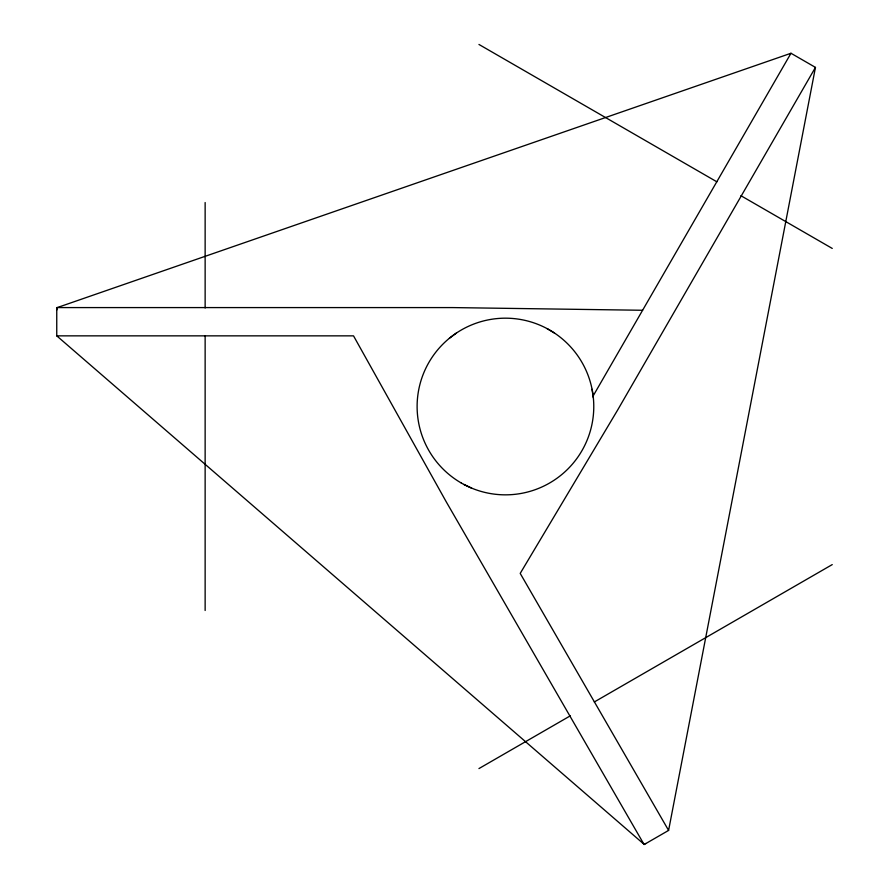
<?xml version="1.0" encoding="UTF-8"?>
<svg xmlns="http://www.w3.org/2000/svg" width="889" height="889" viewBox="0 0 889 889"><rect width="100%" height="100%" fill="white"/><g stroke="black" fill="none" stroke-linecap="round" stroke-linejoin="round"><path stroke-width="1.33" d="M642.603 310.272L452.568 307.583L56.752 307.583L56.752 335.853L353.522 335.853L446.234 501.807L644.114 844.55L668.595 830.415L815.457 67.397L790.988 53.262L57.252 307.583L56.752 310.05M593.074 396.05L790.988 53.262M815.457 67.397L617.555 410.185L520.209 573.405L668.595 830.415M449.412 338.231L456.368 333.075M478.949 768.574L570.271 715.845M594.308 701.966L832.248 564.593M645.959 843.483L643.869 844.117L56.752 335.853M463.814 484.405L471.648 488.117M478.949 44.45L716.878 181.823M740.915 195.702L832.248 248.431M547.079 328.619L554.514 333.075M592.074 389.282L593.341 397.85M205.137 202.536L205.137 307.994M205.137 335.742L205.137 610.487M461.28 483.005A88.322 88.322 0 0 0 593.774 406.506A88.322 88.322 0 0 0 461.28 330.019A88.322 88.322 0 0 0 461.28 483.005"/></g></svg>
